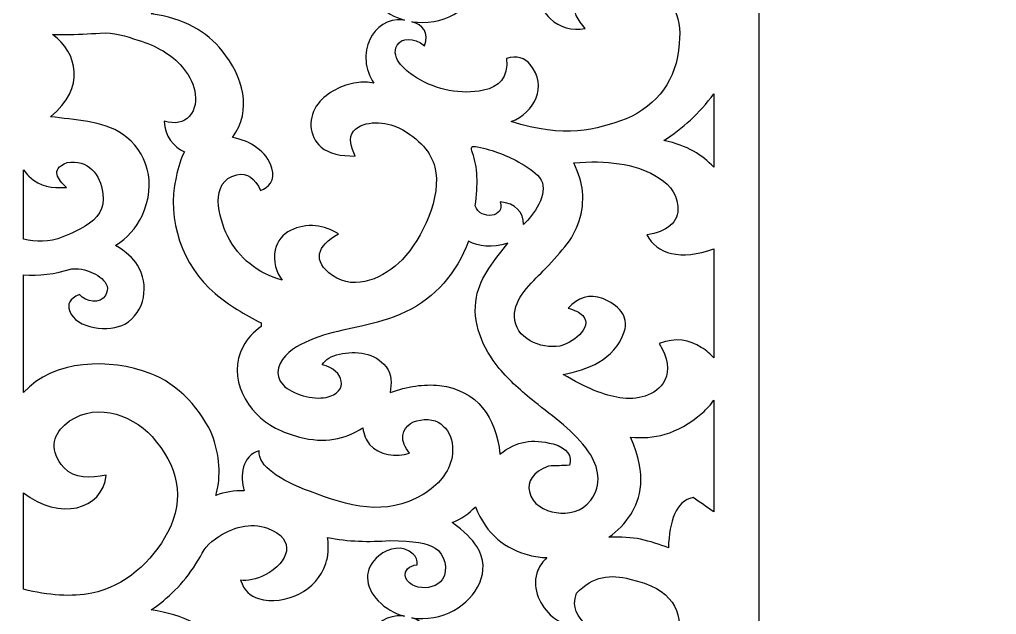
# Model space of a CAD drawing. Header units: centimetres. Extents: x 17 to 28.9, y -9.5 to 9.5.
# Drawn here: x 23.07 to 28.91, y -4.88 to -1.32 of the extents above; entities that cross this region are included whole.
import ezdxf

# ---------------------------------------------------------------- set-up
doc = ezdxf.new("R2010")
doc.units = ezdxf.units.CM
doc.header["$MEASUREMENT"] = 0
doc.layers.add('layer 1', color=7, linetype='Continuous')

msp = doc.modelspace()

# ---------------------------------------------------------------- linework, layer by layer
at = {"layer": 'layer 1', "color": 250}
for points, knots in [([(27.48861, -9.46485), (27.48861, -9.46485), (27.48861, 9.53516), (27.48861, 9.53516), (27.48861, 9.53516), (27.23113, 9.53516), (28.90808, 9.53516), (22.82826, 9.53516), (22.82826, 9.53516), (22.82826, 9.53516), (22.82826, -9.46485), (22.82826, -9.46485), (22.82826, -9.46485), (24.6422, -9.46485), (26.66111, -9.46485), (27.48861, -9.46485)], [0, 0, 0, 0, 0.2, 0.2, 0.2, 0.2, 0.4, 0.4, 0.4, 0.4, 0.6, 0.6, 0.6, 0.6, 1, 1, 1, 1]), ([(25.41782, -1.33417), (25.47926, -1.35356), (25.52372, -1.3981), (25.49286, -1.4781), (25.49286, -1.4781), (25.42644, -1.42534), (25.3542, -1.42939), (25.32893, -1.47506), (25.32893, -1.47506), (25.28429, -1.55574), (25.38916, -1.63536), (25.44786, -1.67109), (25.44786, -1.67109), (25.56424, -1.74192), (25.7104, -1.77254), (25.84448, -1.74398), (25.84448, -1.74398), (25.93854, -1.72394), (25.99364, -1.66894), (25.98212, -1.55416), (25.98212, -1.55416), (26.04438, -1.53229), (26.09278, -1.5517), (26.12455, -1.59056), (26.12455, -1.59056), (26.22962, -1.7191), (26.15016, -1.8778), (26.01037, -1.93075), (26.01037, -1.93075), (26.33007, -2.03425), (26.51768, -1.97924), (26.69764, -1.91506), (26.69764, -1.91506), (26.88394, -1.82848), (26.99981, -1.68679), (27.01278, -1.46456), (27.01278, -1.46456), (27.03258, -1.29657), (26.97828, -1.15862), (26.71909, -1.10374), (26.71909, -1.10374), (26.6062, -1.07235), (26.49803, -1.08336), (26.40022, -1.18765), (26.40022, -1.18765), (26.36746, -1.27859), (26.41235, -1.32517), (26.45267, -1.37435), (26.45267, -1.37435), (26.37094, -1.3873), (26.30001, -1.37068), (26.24309, -1.31574), (26.24309, -1.31574), (26.17274, -1.24784), (26.13113, -1.14542), (26.16993, -1.0504), (26.16993, -1.0504), (26.1816, -1.02182), (26.20013, -0.99679), (26.22373, -0.975), (26.22373, -0.975), (26.18817, -0.97413), (26.15312, -0.9695), (26.11934, -0.96073), (26.11934, -0.96073), (25.97507, -0.92327), (25.86116, -0.83678), (25.79653, -0.67067), (25.79653, -0.67067), (25.75895, -0.71113), (25.71315, -0.74336), (25.65743, -0.76567), (25.65743, -0.76567), (25.73116, -0.81748), (25.77754, -0.86489), (25.80537, -0.90931), (25.80537, -0.90931), (25.8978, -1.05682), (25.80353, -1.21246), (25.66813, -1.29021), (25.66813, -1.29021), (25.59406, -1.33274), (25.50351, -1.34734), (25.41782, -1.33417)], [0, 0, 0, 0, 0.0454545, 0.0454545, 0.0454545, 0.0454545, 0.0909091, 0.0909091, 0.0909091, 0.0909091, 0.1363636, 0.1363636, 0.1363636, 0.1363636, 0.1818182, 0.1818182, 0.1818182, 0.1818182, 0.2272727, 0.2272727, 0.2272727, 0.2272727, 0.2727273, 0.2727273, 0.2727273, 0.2727273, 0.3181818, 0.3181818, 0.3181818, 0.3181818, 0.3636364, 0.3636364, 0.3636364, 0.3636364, 0.4090909, 0.4090909, 0.4090909, 0.4090909, 0.4545455, 0.4545455, 0.4545455, 0.4545455, 0.5, 0.5, 0.5, 0.5, 0.5454545, 0.5454545, 0.5454545, 0.5454545, 0.5909091, 0.5909091, 0.5909091, 0.5909091, 0.6363636, 0.6363636, 0.6363636, 0.6363636, 0.6818182, 0.6818182, 0.6818182, 0.6818182, 0.7272727, 0.7272727, 0.7272727, 0.7272727, 0.7727273, 0.7727273, 0.7727273, 0.7727273, 0.8181818, 0.8181818, 0.8181818, 0.8181818, 0.8636364, 0.8636364, 0.8636364, 0.8636364, 0.9090909, 0.9090909, 0.9090909, 0.9090909, 1, 1, 1, 1]), ([(24.34555, -2.02516), (24.45268, -2.04683), (24.55004, -2.10698), (24.58083, -2.20948), (24.58083, -2.20948), (24.60284, -2.28274), (24.5617, -2.32811), (24.51333, -2.34186), (24.51333, -2.34186), (24.48068, -2.26948), (24.43279, -2.23365), (24.37108, -2.24856), (24.37108, -2.24856), (24.20391, -2.28896), (24.26375, -2.50818), (24.31683, -2.61414), (24.31683, -2.61414), (24.38535, -2.75092), (24.49631, -2.83652), (24.64311, -2.8789), (24.64311, -2.8789), (24.60758, -2.83583), (24.58777, -2.76338), (24.60112, -2.69825), (24.60112, -2.69825), (24.62373, -2.58787), (24.74082, -2.54427), (24.84233, -2.55397), (24.84233, -2.55397), (24.88948, -2.55847), (24.93459, -2.57523), (24.97805, -2.60184), (24.97805, -2.60184), (24.84965, -2.67439), (24.82035, -2.76518), (24.94355, -2.85148), (24.94355, -2.85148), (25.07989, -2.94699), (25.25622, -2.86225), (25.35944, -2.75636), (25.35944, -2.75636), (25.47956, -2.63313), (25.59849, -2.37519), (25.55416, -2.20391), (25.55416, -2.20391), (25.53138, -2.1159), (25.46742, -2.03513), (25.33899, -1.96864), (25.33899, -1.96864), (25.26595, -1.93083), (25.12958, -1.91892), (25.06906, -1.98783), (25.06906, -1.98783), (25.03264, -2.0293), (25.05802, -2.08358), (25.07798, -2.13672), (25.07798, -2.13672), (24.99238, -2.13805), (24.92253, -2.12284), (24.87577, -2.08339), (24.87577, -2.08339), (24.79852, -2.01823), (24.79585, -1.90073), (24.85742, -1.82405), (24.85742, -1.82405), (24.91267, -1.75525), (25.00027, -1.71137), (25.08672, -1.6988), (25.08672, -1.6988), (25.12136, -1.69376), (25.15599, -1.69407), (25.19062, -1.70066), (25.19062, -1.70066), (25.13323, -1.61937), (25.13009, -1.51838), (25.16591, -1.44124), (25.16591, -1.44124), (25.20036, -1.36705), (25.27085, -1.31492), (25.36378, -1.32359), (25.36378, -1.32359), (25.36687, -1.32387), (25.36996, -1.32422), (25.37304, -1.32461), (25.37304, -1.32461), (25.31389, -1.3083), (25.25908, -1.27802), (25.21625, -1.2338), (25.21625, -1.2338), (25.13506, -1.14998), (25.12523, -1.04094), (25.21973, -0.96344), (25.21973, -0.96344), (25.27821, -0.91548), (25.36503, -0.89697), (25.42469, -0.95358), (25.42469, -0.95358), (25.44243, -0.97041), (25.45035, -0.99171), (25.44846, -1.01746), (25.44846, -1.01746), (25.42545, -1.02086), (25.40401, -1.02761), (25.39154, -1.04242), (25.39154, -1.04242), (25.34779, -1.09437), (25.40834, -1.13982), (25.45527, -1.15054), (25.45527, -1.15054), (25.50971, -1.16297), (25.57036, -1.14691), (25.59964, -1.10441), (25.59964, -1.10441), (25.63776, -1.04909), (25.61214, -0.9514), (25.55622, -0.91749), (25.55622, -0.91749), (25.51133, -0.89027), (25.43076, -0.87268), (25.28469, -0.8728), (25.28469, -0.8728), (25.16095, -0.88205), (25.03721, -0.88015), (24.91347, -0.85369), (24.91347, -0.85369), (24.92279, -0.91596), (24.91787, -0.96716), (24.9033, -1.01084), (24.9033, -1.01084), (24.85029, -1.16975), (24.66253, -1.2662), (24.50127, -1.21952), (24.50127, -1.21952), (24.45193, -1.20523), (24.41419, -1.17148), (24.39469, -1.11), (24.39469, -1.11), (24.43219, -1.11569), (24.48932, -1.10428), (24.54079, -1.07809), (24.54079, -1.07809), (24.6841, -1.00518), (24.73261, -0.86319), (24.5552, -0.79927), (24.5552, -0.79927), (24.45155, -0.76193), (24.3479, -0.79222), (24.24425, -0.86167), (24.24425, -0.86167), (24.17752, -0.90638), (24.16986, -0.94643), (24.12753, -1.01285), (24.12753, -1.01285), (24.0506, -1.13354), (23.95897, -1.21852), (23.86084, -1.28772), (23.86084, -1.28772), (24.0565, -1.3143), (24.19191, -1.39297), (24.2847, -1.50851), (24.2847, -1.50851), (24.40685, -1.66062), (24.46811, -1.86286), (24.34555, -2.02516)], [0, 0, 0, 0, 0.0238095, 0.0238095, 0.0238095, 0.0238095, 0.047619, 0.047619, 0.047619, 0.047619, 0.0714286, 0.0714286, 0.0714286, 0.0714286, 0.0952381, 0.0952381, 0.0952381, 0.0952381, 0.1190476, 0.1190476, 0.1190476, 0.1190476, 0.1428571, 0.1428571, 0.1428571, 0.1428571, 0.1666667, 0.1666667, 0.1666667, 0.1666667, 0.1904762, 0.1904762, 0.1904762, 0.1904762, 0.2142857, 0.2142857, 0.2142857, 0.2142857, 0.2380952, 0.2380952, 0.2380952, 0.2380952, 0.2619048, 0.2619048, 0.2619048, 0.2619048, 0.2857143, 0.2857143, 0.2857143, 0.2857143, 0.3095238, 0.3095238, 0.3095238, 0.3095238, 0.3333333, 0.3333333, 0.3333333, 0.3333333, 0.3571429, 0.3571429, 0.3571429, 0.3571429, 0.3809524, 0.3809524, 0.3809524, 0.3809524, 0.4047619, 0.4047619, 0.4047619, 0.4047619, 0.4285714, 0.4285714, 0.4285714, 0.4285714, 0.452381, 0.452381, 0.452381, 0.452381, 0.4761905, 0.4761905, 0.4761905, 0.4761905, 0.5, 0.5, 0.5, 0.5, 0.5238095, 0.5238095, 0.5238095, 0.5238095, 0.547619, 0.547619, 0.547619, 0.547619, 0.5714286, 0.5714286, 0.5714286, 0.5714286, 0.5952381, 0.5952381, 0.5952381, 0.5952381, 0.6190476, 0.6190476, 0.6190476, 0.6190476, 0.6428571, 0.6428571, 0.6428571, 0.6428571, 0.6666667, 0.6666667, 0.6666667, 0.6666667, 0.6904762, 0.6904762, 0.6904762, 0.6904762, 0.7142857, 0.7142857, 0.7142857, 0.7142857, 0.7380952, 0.7380952, 0.7380952, 0.7380952, 0.7619048, 0.7619048, 0.7619048, 0.7619048, 0.7857143, 0.7857143, 0.7857143, 0.7857143, 0.8095238, 0.8095238, 0.8095238, 0.8095238, 0.8333333, 0.8333333, 0.8333333, 0.8333333, 0.8571429, 0.8571429, 0.8571429, 0.8571429, 0.8809524, 0.8809524, 0.8809524, 0.8809524, 0.9047619, 0.9047619, 0.9047619, 0.9047619, 0.9285714, 0.9285714, 0.9285714, 0.9285714, 0.952381, 0.952381, 0.952381, 0.952381, 1, 1, 1, 1]), ([(23.09712, -3.55037), (23.2806, -3.3492), (23.61207, -3.34563), (23.85533, -3.43528), (23.85533, -3.43528), (24.01311, -3.49342), (24.17279, -3.66093), (24.23005, -3.81937), (24.23005, -3.81937), (24.27673, -3.94854), (24.27333, -4.07979), (24.24615, -4.16499), (24.24615, -4.16499), (24.29951, -4.14595), (24.35519, -4.13386), (24.41596, -4.13702), (24.41596, -4.13702), (24.38765, -4.0513), (24.40374, -3.92305), (24.50585, -3.89929), (24.50585, -3.89929), (24.49879, -3.98951), (24.62528, -4.07176), (24.81093, -4.14227), (24.81093, -4.14227), (25.03657, -4.22797), (25.25814, -4.29433), (25.48424, -4.15873), (25.48424, -4.15873), (25.57361, -4.10513), (25.63972, -4.02738), (25.65685, -3.93449), (25.65685, -3.93449), (25.67687, -3.82587), (25.61888, -3.70352), (25.49122, -3.71183), (25.49122, -3.71183), (25.43081, -3.71576), (25.37353, -3.74024), (25.36349, -3.8065), (25.36349, -3.8065), (25.35785, -3.84378), (25.37738, -3.87791), (25.40221, -3.91138), (25.40221, -3.91138), (25.32818, -3.93996), (25.21679, -3.9231), (25.16504, -3.86073), (25.16504, -3.86073), (25.14298, -3.83415), (25.13075, -3.80045), (25.12375, -3.76154), (25.12375, -3.76154), (25.01775, -3.82948), (24.89495, -3.85539), (24.74608, -3.81615), (24.74608, -3.81615), (24.69664, -3.80312), (24.64833, -3.78602), (24.60379, -3.76335), (24.60379, -3.76335), (24.43209, -3.67597), (24.31058, -3.45975), (24.40946, -3.27418), (24.40946, -3.27418), (24.43432, -3.22751), (24.47171, -3.18772), (24.51753, -3.15532), (24.51753, -3.15532), (24.51753, -3.14828), (24.51753, -3.14123), (24.51753, -3.13419), (24.51753, -3.13419), (24.42051, -3.08295), (24.32494, -3.02968), (24.24192, -2.95894), (24.24192, -2.95894), (24.04562, -2.7917), (23.95182, -2.51749), (24.009, -2.26467), (24.009, -2.26467), (24.02332, -2.20139), (24.03792, -2.15039), (24.05905, -2.11139), (24.05905, -2.11139), (23.99298, -2.08207), (23.94219, -2.01957), (23.93715, -1.92861), (23.93715, -1.92861), (24.00298, -1.94784), (24.05525, -1.93694), (24.08733, -1.90064), (24.08733, -1.90064), (24.16505, -1.81269), (24.11183, -1.68061), (24.04617, -1.60425), (24.04617, -1.60425), (23.98221, -1.52987), (23.89174, -1.47822), (23.78113, -1.44382), (23.78113, -1.44382), (23.71215, -1.42216), (23.63633, -1.39591), (23.5557, -1.40192), (23.5557, -1.40192), (23.48844, -1.40694), (23.41796, -1.41007), (23.34559, -1.41105), (23.34559, -1.41105), (23.32111, -1.41139), (23.29642, -1.41148), (23.27157, -1.41131), (23.27157, -1.41131), (23.4219, -1.52103), (23.47062, -1.72912), (23.25973, -1.90197), (23.25973, -1.90197), (23.39951, -1.92172), (23.57138, -1.92396), (23.68945, -2.00608), (23.68945, -2.00608), (23.83538, -2.10758), (23.89865, -2.29775), (23.80564, -2.49435), (23.80564, -2.49435), (23.77064, -2.56834), (23.71667, -2.62606), (23.64747, -2.67073), (23.64747, -2.67073), (23.71181, -2.70935), (23.75276, -2.7487), (23.77809, -2.78854), (23.77809, -2.78854), (23.85095, -2.90314), (23.82584, -3.07163), (23.70271, -3.14074), (23.70271, -3.14074), (23.61653, -3.18911), (23.40909, -3.17378), (23.37248, -3.06016), (23.37248, -3.06016), (23.36063, -3.02338), (23.36951, -2.99069), (23.43231, -2.96433), (23.43231, -2.96433), (23.47088, -3.01307), (23.55526, -3.0205), (23.58684, -2.96964), (23.58684, -2.96964), (23.63556, -2.89116), (23.5241, -2.83154), (23.4617, -2.81711), (23.4617, -2.81711), (23.43895, -2.81184), (23.4139, -2.80948), (23.3861, -2.81053), (23.3861, -2.81053), (23.28454, -2.84281), (23.18897, -2.85312), (23.09712, -2.84709), (23.09712, -2.84709), (23.09712, -2.84709), (23.09712, -3.55037), (23.09712, -3.55037)], [0, 0, 0, 0, 0.0238095, 0.0238095, 0.0238095, 0.0238095, 0.047619, 0.047619, 0.047619, 0.047619, 0.0714286, 0.0714286, 0.0714286, 0.0714286, 0.0952381, 0.0952381, 0.0952381, 0.0952381, 0.1190476, 0.1190476, 0.1190476, 0.1190476, 0.1428571, 0.1428571, 0.1428571, 0.1428571, 0.1666667, 0.1666667, 0.1666667, 0.1666667, 0.1904762, 0.1904762, 0.1904762, 0.1904762, 0.2142857, 0.2142857, 0.2142857, 0.2142857, 0.2380952, 0.2380952, 0.2380952, 0.2380952, 0.2619048, 0.2619048, 0.2619048, 0.2619048, 0.2857143, 0.2857143, 0.2857143, 0.2857143, 0.3095238, 0.3095238, 0.3095238, 0.3095238, 0.3333333, 0.3333333, 0.3333333, 0.3333333, 0.3571429, 0.3571429, 0.3571429, 0.3571429, 0.3809524, 0.3809524, 0.3809524, 0.3809524, 0.4047619, 0.4047619, 0.4047619, 0.4047619, 0.4285714, 0.4285714, 0.4285714, 0.4285714, 0.452381, 0.452381, 0.452381, 0.452381, 0.4761905, 0.4761905, 0.4761905, 0.4761905, 0.5, 0.5, 0.5, 0.5, 0.5238095, 0.5238095, 0.5238095, 0.5238095, 0.547619, 0.547619, 0.547619, 0.547619, 0.5714286, 0.5714286, 0.5714286, 0.5714286, 0.5952381, 0.5952381, 0.5952381, 0.5952381, 0.6190476, 0.6190476, 0.6190476, 0.6190476, 0.6428571, 0.6428571, 0.6428571, 0.6428571, 0.6666667, 0.6666667, 0.6666667, 0.6666667, 0.6904762, 0.6904762, 0.6904762, 0.6904762, 0.7142857, 0.7142857, 0.7142857, 0.7142857, 0.7380952, 0.7380952, 0.7380952, 0.7380952, 0.7619048, 0.7619048, 0.7619048, 0.7619048, 0.7857143, 0.7857143, 0.7857143, 0.7857143, 0.8095238, 0.8095238, 0.8095238, 0.8095238, 0.8333333, 0.8333333, 0.8333333, 0.8333333, 0.8571429, 0.8571429, 0.8571429, 0.8571429, 0.8809524, 0.8809524, 0.8809524, 0.8809524, 0.9047619, 0.9047619, 0.9047619, 0.9047619, 0.9285714, 0.9285714, 0.9285714, 0.9285714, 0.952381, 0.952381, 0.952381, 0.952381, 1, 1, 1, 1]), ([(27.21974, -1.76448), (27.13485, -1.88379), (27.03296, -1.97194), (26.92219, -2.0438), (26.92219, -2.0438), (27.06331, -2.07342), (27.15156, -2.13242), (27.21974, -2.20256), (27.21974, -2.20256), (27.21974, -2.20256), (27.21974, -1.76448), (27.21974, -1.76448)], [0, 0, 0, 0, 0.25, 0.25, 0.25, 0.25, 0.5, 0.5, 0.5, 0.5, 1, 1, 1, 1]), ([(25.94457, -2.41142), (26.03718, -2.4178), (26.08326, -2.47344), (26.08446, -2.54564), (26.08446, -2.54564), (26.14374, -2.49217), (26.23379, -2.36155), (26.18951, -2.28097), (26.18951, -2.28097), (26.1668, -2.23965), (26.11778, -2.20975), (26.07013, -2.1814), (26.07013, -2.1814), (25.99108, -2.13435), (25.9035, -2.1025), (25.80965, -2.08202), (25.80965, -2.08202), (25.77072, -2.07353), (25.76631, -2.08409), (25.77935, -2.1183), (25.77935, -2.1183), (25.81045, -2.19991), (25.81293, -2.30776), (25.79523, -2.43411), (25.79523, -2.43411), (25.82553, -2.52472), (25.97852, -2.50163), (25.94457, -2.41142)], [0, 0, 0, 0, 0.125, 0.125, 0.125, 0.125, 0.25, 0.25, 0.25, 0.25, 0.375, 0.375, 0.375, 0.375, 0.5, 0.5, 0.5, 0.5, 0.625, 0.625, 0.625, 0.625, 0.75, 0.75, 0.75, 0.75, 1, 1, 1, 1]), ([(23.09712, -2.63431), (23.17183, -2.65152), (23.25063, -2.65361), (23.33319, -2.61954), (23.33319, -2.61954), (23.38727, -2.59723), (23.43098, -2.57678), (23.46552, -2.55597), (23.46552, -2.55597), (23.54084, -2.51059), (23.58346, -2.45315), (23.57199, -2.36076), (23.57199, -2.36076), (23.55794, -2.24746), (23.48344, -2.15434), (23.35835, -2.1754), (23.35835, -2.1754), (23.25035, -2.22102), (23.30695, -2.2735), (23.35386, -2.32557), (23.35386, -2.32557), (23.26256, -2.32557), (23.20316, -2.32679), (23.13079, -2.25787), (23.13079, -2.25787), (23.11942, -2.24703), (23.10818, -2.23435), (23.09712, -2.21932), (23.09712, -2.21932), (23.09712, -2.21932), (23.09712, -2.63431), (23.09712, -2.63431)], [0, 0, 0, 0, 0.1111111, 0.1111111, 0.1111111, 0.1111111, 0.2222222, 0.2222222, 0.2222222, 0.2222222, 0.3333333, 0.3333333, 0.3333333, 0.3333333, 0.4444444, 0.4444444, 0.4444444, 0.4444444, 0.5555556, 0.5555556, 0.5555556, 0.5555556, 0.6666667, 0.6666667, 0.6666667, 0.6666667, 0.7777778, 0.7777778, 0.7777778, 0.7777778, 1, 1, 1, 1]), ([(27.21974, -2.69155), (27.02442, -2.76227), (26.87656, -2.72288), (26.82044, -2.60678), (26.82044, -2.60678), (26.93575, -2.5915), (27.01503, -2.53431), (27.00528, -2.43653), (27.00528, -2.43653), (26.9964, -2.34749), (26.94191, -2.29501), (26.8677, -2.25244), (26.8677, -2.25244), (26.74866, -2.18417), (26.5809, -2.15967), (26.38391, -2.17738), (26.38391, -2.17738), (26.41542, -2.24427), (26.43044, -2.29938), (26.43545, -2.34734), (26.43545, -2.34734), (26.44828, -2.47008), (26.40645, -2.58632), (26.33095, -2.67937), (26.33095, -2.67937), (26.28962, -2.7303), (26.24527, -2.77705), (26.20177, -2.82249), (26.20177, -2.82249), (26.13203, -2.89533), (26.02698, -2.98686), (26.02926, -3.09607), (26.02926, -3.09607), (26.03197, -3.2253), (26.1871, -3.29245), (26.30076, -3.27196), (26.30076, -3.27196), (26.36528, -3.26032), (26.50317, -3.1642), (26.43792, -3.09062), (26.43792, -3.09062), (26.4186, -3.06883), (26.38618, -3.05656), (26.351, -3.0463), (26.351, -3.0463), (26.40802, -2.98159), (26.4785, -2.95678), (26.55757, -2.98882), (26.55757, -2.98882), (26.64488, -3.0242), (26.71774, -3.09031), (26.68502, -3.18768), (26.68502, -3.18768), (26.62822, -3.35669), (26.461, -3.41561), (26.32137, -3.44127), (26.32137, -3.44127), (26.45732, -3.52454), (26.56734, -3.56745), (26.65835, -3.58082), (26.65835, -3.58082), (26.75981, -3.59571), (26.87506, -3.57546), (26.92732, -3.47534), (26.92732, -3.47534), (26.95789, -3.41679), (26.9468, -3.34399), (26.89407, -3.25695), (26.89407, -3.25695), (26.99573, -3.21825), (27.07555, -3.23632), (27.14553, -3.27999), (27.14553, -3.27999), (27.17662, -3.29939), (27.20118, -3.32075), (27.21974, -3.34344), (27.21974, -3.34344), (27.21974, -3.34344), (27.21974, -2.69155), (27.21974, -2.69155)], [0, 0, 0, 0, 0.047619, 0.047619, 0.047619, 0.047619, 0.0952381, 0.0952381, 0.0952381, 0.0952381, 0.1428571, 0.1428571, 0.1428571, 0.1428571, 0.1904762, 0.1904762, 0.1904762, 0.1904762, 0.2380952, 0.2380952, 0.2380952, 0.2380952, 0.2857143, 0.2857143, 0.2857143, 0.2857143, 0.3333333, 0.3333333, 0.3333333, 0.3333333, 0.3809524, 0.3809524, 0.3809524, 0.3809524, 0.4285714, 0.4285714, 0.4285714, 0.4285714, 0.4761905, 0.4761905, 0.4761905, 0.4761905, 0.5238095, 0.5238095, 0.5238095, 0.5238095, 0.5714286, 0.5714286, 0.5714286, 0.5714286, 0.6190476, 0.6190476, 0.6190476, 0.6190476, 0.6666667, 0.6666667, 0.6666667, 0.6666667, 0.7142857, 0.7142857, 0.7142857, 0.7142857, 0.7619048, 0.7619048, 0.7619048, 0.7619048, 0.8095238, 0.8095238, 0.8095238, 0.8095238, 0.8571429, 0.8571429, 0.8571429, 0.8571429, 0.9047619, 0.9047619, 0.9047619, 0.9047619, 1, 1, 1, 1]), ([(25.75607, -2.64611), (25.8171, -2.67973), (25.89307, -2.68745), (25.9909, -2.65729), (25.9909, -2.65729), (25.916, -2.75322), (25.82576, -2.85602), (25.80269, -2.97926), (25.80269, -2.97926), (25.77449, -3.12985), (25.83746, -3.28251), (25.939, -3.40554), (25.939, -3.40554), (25.99969, -3.47907), (26.07263, -3.54313), (26.14894, -3.60459), (26.14894, -3.60459), (26.26268, -3.69621), (26.38852, -3.78121), (26.47202, -3.90338), (26.47202, -3.90338), (26.53495, -3.99547), (26.55384, -4.10003), (26.48516, -4.19366), (26.48516, -4.19366), (26.43306, -4.26468), (26.34901, -4.27836), (26.27889, -4.26774), (26.27889, -4.26774), (26.20762, -4.25695), (26.13564, -4.21851), (26.11884, -4.14206), (26.11884, -4.14206), (26.10625, -4.08479), (26.13629, -4.02271), (26.23395, -3.98939), (26.23395, -3.98939), (26.27526, -3.98788), (26.31657, -3.98638), (26.35788, -3.98488), (26.35788, -3.98488), (26.37442, -3.9306), (26.34903, -3.881), (26.26069, -3.85726), (26.26069, -3.85726), (26.13591, -3.82373), (26.04434, -3.83992), (25.94327, -3.91728), (25.94327, -3.91728), (25.9207, -3.6999), (25.81061, -3.53559), (25.58154, -3.50816), (25.58154, -3.50816), (25.48963, -3.49715), (25.3908, -3.51385), (25.28711, -3.54994), (25.28711, -3.54994), (25.29656, -3.49592), (25.29826, -3.44319), (25.26314, -3.39659), (25.26314, -3.39659), (25.19859, -3.31093), (25.08224, -3.29942), (24.98412, -3.32053), (24.98412, -3.32053), (24.93491, -3.33111), (24.90168, -3.35299), (24.8813, -3.38393), (24.8813, -3.38393), (25.01607, -3.41467), (25.04392, -3.55061), (24.90507, -3.57877), (24.90507, -3.57877), (24.8268, -3.59464), (24.70456, -3.56201), (24.64813, -3.50495), (24.64813, -3.50495), (24.58874, -3.44489), (24.62458, -3.35785), (24.68273, -3.31059), (24.68273, -3.31059), (24.79947, -3.21571), (24.97221, -3.18487), (25.1157, -3.15306), (25.1157, -3.15306), (25.19902, -3.1346), (25.28856, -3.11105), (25.37813, -3.06869), (25.37813, -3.06869), (25.56393, -2.9808), (25.67974, -2.83862), (25.75607, -2.64611)], [0, 0, 0, 0, 0.0416667, 0.0416667, 0.0416667, 0.0416667, 0.0833333, 0.0833333, 0.0833333, 0.0833333, 0.125, 0.125, 0.125, 0.125, 0.1666667, 0.1666667, 0.1666667, 0.1666667, 0.2083333, 0.2083333, 0.2083333, 0.2083333, 0.25, 0.25, 0.25, 0.25, 0.2916667, 0.2916667, 0.2916667, 0.2916667, 0.3333333, 0.3333333, 0.3333333, 0.3333333, 0.375, 0.375, 0.375, 0.375, 0.4166667, 0.4166667, 0.4166667, 0.4166667, 0.4583333, 0.4583333, 0.4583333, 0.4583333, 0.5, 0.5, 0.5, 0.5, 0.5416667, 0.5416667, 0.5416667, 0.5416667, 0.5833333, 0.5833333, 0.5833333, 0.5833333, 0.625, 0.625, 0.625, 0.625, 0.6666667, 0.6666667, 0.6666667, 0.6666667, 0.7083333, 0.7083333, 0.7083333, 0.7083333, 0.75, 0.75, 0.75, 0.75, 0.7916667, 0.7916667, 0.7916667, 0.7916667, 0.8333333, 0.8333333, 0.8333333, 0.8333333, 0.875, 0.875, 0.875, 0.875, 0.9166667, 0.9166667, 0.9166667, 0.9166667, 1, 1, 1, 1]), ([(23.09712, -4.72518), (23.24785, -4.76309), (23.38521, -4.77295), (23.50618, -4.74866), (23.50618, -4.74866), (23.70133, -4.70949), (23.86801, -4.55977), (23.95863, -4.38607), (23.95863, -4.38607), (24.06583, -4.18056), (24.01936, -3.98303), (23.86539, -3.81347), (23.86539, -3.81347), (23.73531, -3.67022), (23.50274, -3.60142), (23.34277, -3.744), (23.34277, -3.744), (23.27242, -3.80669), (23.25113, -3.90074), (23.3391, -3.99819), (23.3391, -3.99819), (23.40375, -4.06981), (23.49696, -4.0589), (23.59139, -4.04448), (23.59139, -4.04448), (23.57183, -4.25272), (23.30999, -4.31751), (23.09712, -4.14919), (23.09712, -4.14919), (23.09712, -4.14919), (23.09712, -4.72518), (23.09712, -4.72518)], [0, 0, 0, 0, 0.1111111, 0.1111111, 0.1111111, 0.1111111, 0.2222222, 0.2222222, 0.2222222, 0.2222222, 0.3333333, 0.3333333, 0.3333333, 0.3333333, 0.4444444, 0.4444444, 0.4444444, 0.4444444, 0.5555556, 0.5555556, 0.5555556, 0.5555556, 0.6666667, 0.6666667, 0.6666667, 0.6666667, 0.7777778, 0.7777778, 0.7777778, 0.7777778, 1, 1, 1, 1]), ([(27.21974, -3.59601), (27.20189, -3.6223), (27.17904, -3.64772), (27.15175, -3.6715), (27.15175, -3.6715), (26.9978, -3.80568), (26.85809, -3.82882), (26.72292, -3.81649), (26.72292, -3.81649), (26.82554, -4.04863), (26.7825, -4.18678), (26.7243, -4.27788), (26.7243, -4.27788), (26.69101, -4.33001), (26.64608, -4.37644), (26.59392, -4.41508), (26.59392, -4.41508), (26.66503, -4.41141), (26.73163, -4.41589), (26.78163, -4.42665), (26.78163, -4.42665), (26.84048, -4.43931), (26.89716, -4.45756), (26.94879, -4.47797), (26.94879, -4.47797), (26.95506, -4.31818), (26.99194, -4.20078), (27.0962, -4.17666), (27.0962, -4.17666), (27.13738, -4.20549), (27.17856, -4.23432), (27.21974, -4.26314), (27.21974, -4.26314), (27.21974, -4.26314), (27.21974, -3.59601), (27.21974, -3.59601)], [0, 0, 0, 0, 0.1, 0.1, 0.1, 0.1, 0.2, 0.2, 0.2, 0.2, 0.3, 0.3, 0.3, 0.3, 0.4, 0.4, 0.4, 0.4, 0.5, 0.5, 0.5, 0.5, 0.6, 0.6, 0.6, 0.6, 0.7, 0.7, 0.7, 0.7, 0.8, 0.8, 0.8, 0.8, 1, 1, 1, 1]), ([(25.41782, -4.89581), (25.47926, -4.91521), (25.52372, -4.95974), (25.49286, -5.03974), (25.49286, -5.03974), (25.42644, -4.98698), (25.3542, -4.99104), (25.32893, -5.0367), (25.32893, -5.0367), (25.28429, -5.11738), (25.38916, -5.197), (25.44786, -5.23273), (25.44786, -5.23273), (25.56424, -5.30356), (25.7104, -5.33418), (25.84448, -5.30562), (25.84448, -5.30562), (25.93854, -5.28558), (25.99364, -5.23059), (25.98212, -5.1158), (25.98212, -5.1158), (26.04438, -5.09393), (26.09278, -5.11334), (26.12455, -5.1522), (26.12455, -5.1522), (26.22962, -5.28074), (26.15016, -5.43944), (26.01037, -5.49239), (26.01037, -5.49239), (26.33007, -5.59589), (26.51768, -5.54088), (26.69764, -5.4767), (26.69764, -5.4767), (26.88394, -5.39012), (26.99981, -5.24843), (27.01278, -5.0262), (27.01278, -5.0262), (27.03258, -4.85821), (26.97828, -4.72026), (26.71909, -4.66538), (26.71909, -4.66538), (26.6062, -4.63399), (26.49803, -4.645), (26.40022, -4.74929), (26.40022, -4.74929), (26.36746, -4.84024), (26.41235, -4.88681), (26.45267, -4.936), (26.45267, -4.936), (26.37094, -4.94895), (26.30001, -4.93232), (26.24309, -4.87738), (26.24309, -4.87738), (26.17274, -4.80948), (26.13113, -4.70706), (26.16993, -4.61204), (26.16993, -4.61204), (26.1816, -4.58346), (26.20013, -4.55843), (26.22373, -4.53664), (26.22373, -4.53664), (26.18817, -4.53577), (26.15312, -4.53114), (26.11934, -4.52237), (26.11934, -4.52237), (25.97507, -4.48491), (25.86116, -4.39842), (25.79653, -4.23231), (25.79653, -4.23231), (25.75895, -4.27277), (25.71315, -4.305), (25.65743, -4.32731), (25.65743, -4.32731), (25.73116, -4.37913), (25.77754, -4.42653), (25.80537, -4.47095), (25.80537, -4.47095), (25.8978, -4.61846), (25.80353, -4.7741), (25.66813, -4.85185), (25.66813, -4.85185), (25.59406, -4.89438), (25.50351, -4.90898), (25.41782, -4.89581)], [0, 0, 0, 0, 0.0454545, 0.0454545, 0.0454545, 0.0454545, 0.0909091, 0.0909091, 0.0909091, 0.0909091, 0.1363636, 0.1363636, 0.1363636, 0.1363636, 0.1818182, 0.1818182, 0.1818182, 0.1818182, 0.2272727, 0.2272727, 0.2272727, 0.2272727, 0.2727273, 0.2727273, 0.2727273, 0.2727273, 0.3181818, 0.3181818, 0.3181818, 0.3181818, 0.3636364, 0.3636364, 0.3636364, 0.3636364, 0.4090909, 0.4090909, 0.4090909, 0.4090909, 0.4545455, 0.4545455, 0.4545455, 0.4545455, 0.5, 0.5, 0.5, 0.5, 0.5454545, 0.5454545, 0.5454545, 0.5454545, 0.5909091, 0.5909091, 0.5909091, 0.5909091, 0.6363636, 0.6363636, 0.6363636, 0.6363636, 0.6818182, 0.6818182, 0.6818182, 0.6818182, 0.7272727, 0.7272727, 0.7272727, 0.7272727, 0.7727273, 0.7727273, 0.7727273, 0.7727273, 0.8181818, 0.8181818, 0.8181818, 0.8181818, 0.8636364, 0.8636364, 0.8636364, 0.8636364, 0.9090909, 0.9090909, 0.9090909, 0.9090909, 1, 1, 1, 1]), ([(24.34555, -5.5868), (24.45268, -5.60847), (24.55004, -5.66862), (24.58083, -5.77112), (24.58083, -5.77112), (24.60284, -5.84439), (24.5617, -5.88975), (24.51333, -5.9035), (24.51333, -5.9035), (24.48068, -5.83113), (24.43279, -5.79529), (24.37108, -5.8102), (24.37108, -5.8102), (24.20391, -5.8506), (24.26375, -6.06982), (24.31683, -6.17578), (24.31683, -6.17578), (24.38535, -6.31257), (24.49631, -6.39816), (24.64311, -6.44054), (24.64311, -6.44054), (24.60758, -6.39747), (24.58777, -6.32502), (24.60112, -6.2599), (24.60112, -6.2599), (24.62373, -6.14951), (24.74082, -6.10592), (24.84233, -6.11561), (24.84233, -6.11561), (24.88948, -6.12011), (24.93459, -6.13687), (24.97805, -6.16348), (24.97805, -6.16348), (24.84965, -6.23603), (24.82035, -6.32682), (24.94355, -6.41312), (24.94355, -6.41312), (25.07989, -6.50863), (25.25622, -6.42389), (25.35944, -6.318), (25.35944, -6.318), (25.47956, -6.19477), (25.59849, -5.93683), (25.55416, -5.76555), (25.55416, -5.76555), (25.53138, -5.67754), (25.46742, -5.59677), (25.33899, -5.53028), (25.33899, -5.53028), (25.26595, -5.49247), (25.12958, -5.48056), (25.06906, -5.54947), (25.06906, -5.54947), (25.03264, -5.59095), (25.05802, -5.64522), (25.07798, -5.69836), (25.07798, -5.69836), (24.99238, -5.69969), (24.92253, -5.68448), (24.87577, -5.64504), (24.87577, -5.64504), (24.79852, -5.57988), (24.79585, -5.46237), (24.85742, -5.38569), (24.85742, -5.38569), (24.91267, -5.31689), (25.00027, -5.27301), (25.08672, -5.26044), (25.08672, -5.26044), (25.12136, -5.2554), (25.15599, -5.25572), (25.19062, -5.26231), (25.19062, -5.26231), (25.13323, -5.18101), (25.13009, -5.08002), (25.16591, -5.00288), (25.16591, -5.00288), (25.20036, -4.92869), (25.27085, -4.87656), (25.36378, -4.88523), (25.36378, -4.88523), (25.36687, -4.88552), (25.36996, -4.88586), (25.37304, -4.88625), (25.37304, -4.88625), (25.31389, -4.86994), (25.25908, -4.83966), (25.21625, -4.79544), (25.21625, -4.79544), (25.13506, -4.71162), (25.12523, -4.60259), (25.21973, -4.52508), (25.21973, -4.52508), (25.27821, -4.47712), (25.36503, -4.45861), (25.42469, -4.51522), (25.42469, -4.51522), (25.44243, -4.53205), (25.45035, -4.55335), (25.44846, -4.5791), (25.44846, -4.5791), (25.42545, -4.5825), (25.40401, -4.58925), (25.39154, -4.60406), (25.39154, -4.60406), (25.34779, -4.65601), (25.40834, -4.70146), (25.45527, -4.71218), (25.45527, -4.71218), (25.50971, -4.72461), (25.57036, -4.70855), (25.59964, -4.66605), (25.59964, -4.66605), (25.63776, -4.61074), (25.61214, -4.51304), (25.55622, -4.47913), (25.55622, -4.47913), (25.51133, -4.45191), (25.43076, -4.43432), (25.28469, -4.43444), (25.28469, -4.43444), (25.16095, -4.44369), (25.03721, -4.44179), (24.91347, -4.41533), (24.91347, -4.41533), (24.92279, -4.4776), (24.91787, -4.5288), (24.9033, -4.57249), (24.9033, -4.57249), (24.85029, -4.73139), (24.66253, -4.82785), (24.50127, -4.78116), (24.50127, -4.78116), (24.45193, -4.76687), (24.41419, -4.73312), (24.39469, -4.67164), (24.39469, -4.67164), (24.43219, -4.67733), (24.48932, -4.66592), (24.54079, -4.63973), (24.54079, -4.63973), (24.6841, -4.56682), (24.73261, -4.42483), (24.5552, -4.36092), (24.5552, -4.36092), (24.45155, -4.32357), (24.3479, -4.35386), (24.24425, -4.42331), (24.24425, -4.42331), (24.17752, -4.46802), (24.16986, -4.50807), (24.12753, -4.57449), (24.12753, -4.57449), (24.0506, -4.69518), (23.95897, -4.78016), (23.86084, -4.84936), (23.86084, -4.84936), (24.0565, -4.87594), (24.19191, -4.95462), (24.2847, -5.07015), (24.2847, -5.07015), (24.40685, -5.22226), (24.46811, -5.4245), (24.34555, -5.5868)], [0, 0, 0, 0, 0.0238095, 0.0238095, 0.0238095, 0.0238095, 0.047619, 0.047619, 0.047619, 0.047619, 0.0714286, 0.0714286, 0.0714286, 0.0714286, 0.0952381, 0.0952381, 0.0952381, 0.0952381, 0.1190476, 0.1190476, 0.1190476, 0.1190476, 0.1428571, 0.1428571, 0.1428571, 0.1428571, 0.1666667, 0.1666667, 0.1666667, 0.1666667, 0.1904762, 0.1904762, 0.1904762, 0.1904762, 0.2142857, 0.2142857, 0.2142857, 0.2142857, 0.2380952, 0.2380952, 0.2380952, 0.2380952, 0.2619048, 0.2619048, 0.2619048, 0.2619048, 0.2857143, 0.2857143, 0.2857143, 0.2857143, 0.3095238, 0.3095238, 0.3095238, 0.3095238, 0.3333333, 0.3333333, 0.3333333, 0.3333333, 0.3571429, 0.3571429, 0.3571429, 0.3571429, 0.3809524, 0.3809524, 0.3809524, 0.3809524, 0.4047619, 0.4047619, 0.4047619, 0.4047619, 0.4285714, 0.4285714, 0.4285714, 0.4285714, 0.452381, 0.452381, 0.452381, 0.452381, 0.4761905, 0.4761905, 0.4761905, 0.4761905, 0.5, 0.5, 0.5, 0.5, 0.5238095, 0.5238095, 0.5238095, 0.5238095, 0.547619, 0.547619, 0.547619, 0.547619, 0.5714286, 0.5714286, 0.5714286, 0.5714286, 0.5952381, 0.5952381, 0.5952381, 0.5952381, 0.6190476, 0.6190476, 0.6190476, 0.6190476, 0.6428571, 0.6428571, 0.6428571, 0.6428571, 0.6666667, 0.6666667, 0.6666667, 0.6666667, 0.6904762, 0.6904762, 0.6904762, 0.6904762, 0.7142857, 0.7142857, 0.7142857, 0.7142857, 0.7380952, 0.7380952, 0.7380952, 0.7380952, 0.7619048, 0.7619048, 0.7619048, 0.7619048, 0.7857143, 0.7857143, 0.7857143, 0.7857143, 0.8095238, 0.8095238, 0.8095238, 0.8095238, 0.8333333, 0.8333333, 0.8333333, 0.8333333, 0.8571429, 0.8571429, 0.8571429, 0.8571429, 0.8809524, 0.8809524, 0.8809524, 0.8809524, 0.9047619, 0.9047619, 0.9047619, 0.9047619, 0.9285714, 0.9285714, 0.9285714, 0.9285714, 0.952381, 0.952381, 0.952381, 0.952381, 1, 1, 1, 1])]:
    msp.add_open_spline(points, degree=3, knots=knots, dxfattribs=at)

doc.saveas('drawing.dxf')
